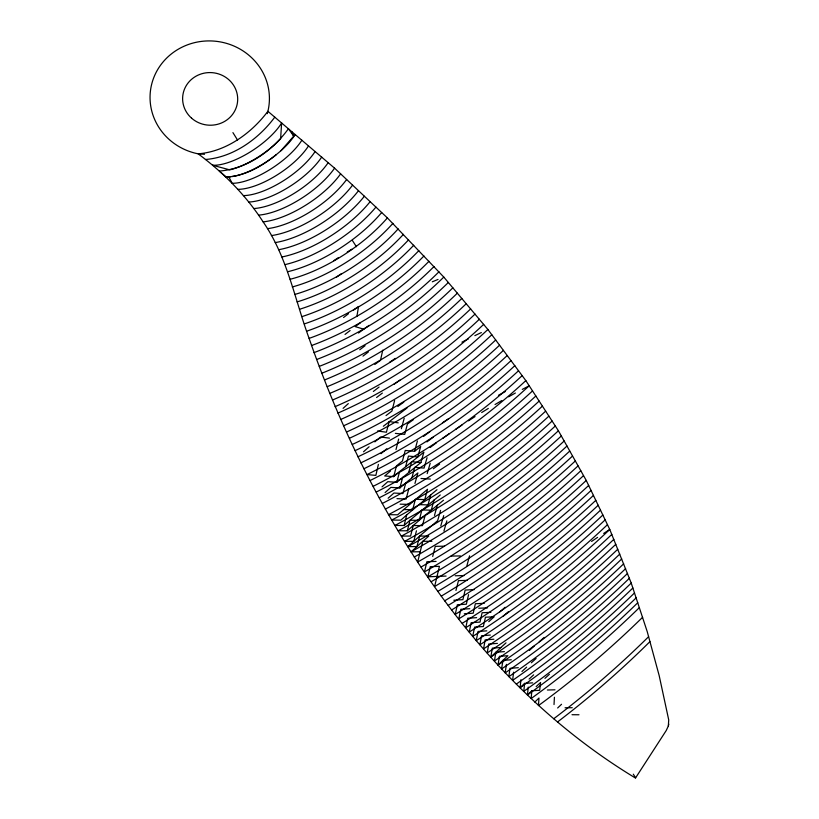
<?xml version="1.0" encoding="UTF-8"?>
<svg xmlns="http://www.w3.org/2000/svg" width="819" height="819" viewBox="0 0 819 819"><rect width="100%" height="100%" fill="white"/><g stroke="black" fill="none" stroke-linecap="round" stroke-linejoin="round"><path stroke-width="1.23" d="M554.023 704.555L554.422 697.266M204.494 154.289L198.147 153.829C223.423 172.635 245.966 195.362 263.114 221.867C287.295 256.705 294.738 299.314 309.101 338.39C369.645 512.633 474.774 680.784 635.483 778.05L666.216 730.558L668.345 725.992L668.713 719.87L659.172 675.573L647.256 631.736L631.224 583.067L609.766 529.453L586.25 480.446L558.404 430.753L525.839 380.61L487.889 329.484L443.785 277.078L387.387 217.905L334.582 168.161L267.895 111.292C251.443 133.221 226.064 151.658 198.147 153.829A59.715 57.023 5.8 0 1 151.484 85.002A59.715 57.023 5.8 0 1 224.191 42.742A59.715 57.023 5.8 0 1 267.27 113.657M536.169 686.588L540.56 682.473L539.68 690.304L531.828 690.755L531.152 698.525A518.949 276.955 -35.8 0 0 639.393 607.585M637.766 602.733A516.769 275.061 -35.7 0 1 527.487 694.942L528.224 687.09M532.637 682.851L524.59 683.394L523.802 691.328A514.967 273.321 -35.7 0 0 636.138 597.85M634.5 592.946A513.482 271.693 -35.6 0 1 520.096 687.694L520.945 679.678M513.585 672.184L512.622 680.374A511.394 268.796 -35.5 0 0 631.224 583.067M506.449 664.363L505.139 672.901A507.463 265.161 -35.4 0 0 627.559 573.392M498.024 664.987L499.416 656.306L507.852 655.712L498.024 664.987A500.491 260.36 -35.3 0 0 623.679 563.779M356.889 316.533L358.538 306.46L353.501 310.094M619.768 554.074A494.594 255.968 -35.3 0 1 490.837 656.971L492.311 648.157L500.911 647.512L506.009 642.864M668.785 724.15L668.345 725.992M382.749 350.184L380.466 360.38L374.815 364.465M378.388 464.383L375.86 475.378L366.984 474.6A311.691 147.553 -33.9 0 0 518.581 370.71M468.57 594.635L466.359 604.197L457.33 604.77L455.282 614.373A461.117 232.524 -34.8 0 0 598.187 505.251M446.089 576.074L427.876 576.811L430.282 566.666L439.424 566.328L434.613 586.517A435.616 216.431 -34.6 0 0 583.466 475.665M440.571 510.37L437.653 520.669L419.635 536.046L416.953 546.56L407.903 546.621L419.635 536.046L428.777 536.107L422.809 541.277L417.639 562.059A410.339 201.535 -34.4 0 0 569.717 451.085M548.904 416.113A370.127 178.941 -34.2 0 1 395.004 525.429L404.115 525.491L406.715 514.895L436.988 489.701M552.119 421.058A376.31 182.32 -34.2 0 1 398.249 530.763L407.36 530.794L409.981 520.219L440.253 494.973M395.997 449.59L398.658 439.066M432.698 556.48L435.247 546.355L444.522 546.181M416.451 530.794L413.779 541.328L404.699 541.359A389.455 191.349 -34.3 0 0 558.404 430.753M455.948 590.509L458.456 580.63L467.434 580.364M394.604 400.583L391.932 411.046L386.036 415.581M390.591 470.925L384.705 475.972L393.704 476.627L396.468 465.898L402.467 460.984L405.231 450.45L414.588 451.31L420.7 446.539L417.751 456.93L408.466 456.081L405.61 466.646M396.795 482.299L399.59 471.57L423.884 452.149L420.915 462.53L396.795 482.299L387.796 481.685L382.033 486.865M408.886 488.441L406.111 499.047L396.98 498.658M443.509 500.225L425.174 515.202L422.44 525.624L413.216 525.522L407.36 530.794M385.084 492.567L390.878 487.377L399.877 487.94L402.702 477.231M414.946 483.466L417.895 472.932L405.804 482.852L402.938 493.55L393.939 493.028L388.124 498.239M466.912 565.683L469.563 555.835M401.382 428.706L404.197 418.253M430.804 494.594L427.999 504.903L418.652 504.617M408.742 472.276L411.619 461.732L420.915 462.53M414.588 451.31L417.403 440.97M434.07 499.877L431.255 510.165L421.918 509.93L419.205 520.362L409.981 520.219L404.115 525.491M434.49 515.407L437.326 505.139M411.855 477.886L414.762 467.342L424.058 468.099L427.057 457.719M440.796 525.9L443.714 515.622M443.918 531.101L446.846 520.853M427.18 473.638L430.21 463.267M274.774 117.168C258.507 139.066 233.21 157.33 205.446 159.5M280.917 150.727L295.157 134.521A49.13 18.591 -33.9 0 1 282.084 149.713C266.39 163.575 247.277 176.228 225.747 177.058M534.797 702.088L538.984 698.044L538.441 705.62A524.385 281.173 -35.9 0 0 642.618 617.25M527.487 694.942L531.828 690.755M520.096 687.694L524.59 683.394M557.657 707.985L561.547 704.279M490.837 656.971L500.911 647.512M529.084 679.094L533.64 674.856M521.928 671.508L526.637 667.147M343.1 408.353L348.31 403.603M544.942 678.367L549.385 674.303M420.116 551.76L411.087 551.852L422.809 541.277L431.92 541.318M531.347 662.786L536.107 658.496M363.523 451.781L369.103 446.764M403.439 509.551L412.694 509.756L415.366 499.283L424.733 499.6L427.518 489.281L397.594 514.803L388.462 514.66A358.231 172.348 -34.1 0 0 542.413 406.122M406.715 514.895L400.87 520.157L391.738 520.055A364.107 175.614 -34.2 0 0 545.669 411.128M488.779 621.662L494.174 616.799L485.452 617.209L483.364 626.525L474.631 627.078L472.696 636.424A482.371 245.976 -35 0 0 609.766 529.453L603.685 533.415M529.35 650.47L534.254 646.068M502.917 616.472L508.333 611.732M499.651 612.028L505.118 607.258M539.23 641.748L544.185 637.417M425.174 515.202L413.216 525.522L410.585 536.066L401.484 536.076A382.647 185.78 -34.3 0 0 555.313 425.982M393.704 476.627L399.59 471.57M399.877 487.94L405.804 482.852M374.826 441.871L380.548 436.988L389.465 438.145M381.019 453.644L386.814 448.699M383.343 426.259L407.074 407.964M343.581 317.496L348.464 313.718M345.024 334.439L350.102 330.518M359.776 349.764L365.079 345.69M362.971 356.111L368.345 351.986M373.351 391.451L379.064 387.07M376.597 397.502L382.36 393.079M433.343 468.785L439.619 464.066M426.924 441.912L433.149 437.274M430.129 447.491L436.363 442.844M423.618 436.363L429.811 431.756M413.523 419.553L407.391 424.058L404.709 434.387L395.362 433.364M397.819 406.5L403.828 402.109M394.011 384.367L399.897 380.088M336.466 277.191L340.98 273.935M360.391 322.85L355.17 326.607L363.779 329.197M358.487 333.005L369.072 325.389M442.71 438.329L449.047 433.814M389.475 362.367L395.311 358.384M455.497 429.443L461.947 425.061M591.584 541.441L597.604 537.377M442.434 422.839L448.853 418.519M333.814 260.647L338.257 257.698M468.488 420.833L475.04 416.605M481.674 412.53L488.308 408.446M347.246 252.006L351.791 249.252M495.034 404.514L501.771 400.583M508.579 396.805L515.397 393.018M498.454 395.28L505.251 391.533M522.297 389.394L529.197 385.769A332.145 158.354 -34 0 1 376.249 492.055M461.926 342.158L468.386 338.902M474.846 335.636L481.357 332.565M432.309 281.797L438.032 279.443M232.064 176.566L236.353 175.757A49.13 18.591 -33.9 0 0 276.187 154.76M490.356 635.053L481.521 635.769L479.914 644.788A487.459 250.051 -35.1 0 0 613.841 539.342M493.888 639.229L485.135 639.915L483.579 648.873A489.629 251.935 -35.2 0 0 615.827 544.277M518.314 667.69L509.94 668.355L508.855 676.678A510.155 267.26 -35.5 0 0 629.483 578.173M497.409 643.386L488.738 644.051L487.213 652.938A492.004 253.91 -35.2 0 0 617.802 549.191M504.391 651.627L495.874 652.241L494.441 660.984A497.42 258.108 -35.3 0 0 621.723 558.937M486.793 630.855L478.04 631.469L476.228 640.683A485.483 248.229 -35.1 0 0 611.844 534.377M511.302 659.776L502.948 660.339L501.586 668.949A503.828 262.704 -35.4 0 0 625.624 568.601M453.818 600.235L462.909 599.651L465.141 590.049L474.221 589.619M469.789 608.701L460.821 609.275L458.804 618.836A464.967 235.053 -34.9 0 0 600.532 510.135M464.301 613.769L473.208 613.196L475.368 603.736L484.275 603.316M476.617 617.659L467.762 618.222L465.786 627.682A473.249 240.346 -35 0 0 605.169 519.84M478.746 608.251L487.592 607.831M490.888 612.325L482.104 612.745L479.995 622.102L471.201 622.665L469.246 632.063A477.692 243.11 -35 0 0 607.473 524.662M436.077 561.414L426.894 561.742L424.477 571.918A419.952 207.299 -34.5 0 0 575.266 461.005M455.21 575.788L464.23 575.542M547.409 690.007L554.975 689.813M451.156 556.07L460.401 555.947M565.059 707.78L572.246 707.708M572.02 714.711L578.982 714.762M230.692 176.822L225.942 176.781L219.308 171.069C247.072 168.96 272.358 150.85 288.411 128.778L293.499 135.79L291.789 131.654M400.153 504.166L409.408 504.412M421.007 478.48L430.384 479.074M377.528 430.978L386.404 432.227L389.148 421.55L398.229 422.86M352.313 240.356L356.408 246.714M633.302 774.17L635.605 777.804M232.924 132.617L237.561 140.059M228.716 176.74L232.186 183.282A49.887 18.673 -34 0 0 301.863 140.223M511.056 360.595A297.952 140.346 -33.9 0 1 360.78 462.899M499.59 345.188A275.481 128.849 -33.8 0 1 352.272 444.482M457.36 293.151A200.164 91.001 -33.7 0 1 324.58 379.955M503.439 350.358A282.852 132.627 -33.9 0 1 355.108 450.655M483.701 324.344A246.908 114.199 -33.8 0 1 340.786 419.451M428.982 261.281A154.893 68.919 -33.6 0 1 309.101 338.39M470.669 308.896A223.495 102.529 -33.7 0 1 332.463 400.041M491.82 334.756A261.241 121.529 -33.8 0 1 346.56 432.033M448.341 282.473A185.555 83.763 -33.7 0 1 319.267 366.38M334.582 168.161A59.111 23.751 -33.7 0 1 258.63 215.131M340.622 173.863A61.589 24.969 -33.7 0 1 263.114 221.867M649.928 641.635A530.558 288.738 -36.1 0 1 557.514 721.979M648.597 636.701A529.33 287.234 -36.1 0 1 553.736 718.744M438.964 271.795A171.13 76.679 -33.7 0 1 313.892 352.661M418.857 250.624A139.465 61.568 -33.6 0 1 304.33 323.914M479.381 319.226A239.332 110.391 -33.8 0 1 337.889 413.114M423.935 255.978A147.062 65.182 -33.6 0 1 306.726 331.173M507.258 355.497A290.376 136.476 -33.9 0 1 357.934 456.807M522.194 375.593A318.796 151.259 -34 0 1 370.127 480.518M495.71 339.987A268.284 125.153 -33.8 0 1 349.426 438.267M413.738 245.239A132.115 58.077 -33.6 0 1 301.935 316.625M443.785 277.078A178.522 80.293 -33.7 0 1 316.584 359.541M408.589 239.824A125.01 54.699 -33.6 0 1 299.519 309.285M487.889 329.484A254.351 117.967 -33.8 0 1 343.683 425.757M578.009 465.919A425.01 210.268 -34.5 0 1 427.876 576.811M580.773 470.782A430.364 213.37 -34.6 0 1 431.255 581.674M364.353 196.243A75.42 31.562 -33.6 0 1 278.685 249.703M358.487 190.704A71.253 29.597 -33.6 0 1 275.194 242.588M308.517 145.884A51.228 19.81 -33.8 0 1 237.797 189.343M561.332 435.964A394.523 192.383 -34.3 0 1 407.903 546.621M566.983 446.038A405.794 198.761 -34.4 0 1 414.26 557.053M572.501 456.06A415.069 204.381 -34.5 0 1 421.068 567.004M564.168 441.011A400.082 195.536 -34.3 0 1 411.087 551.852M602.856 515.008A469.011 237.664 -34.9 0 1 462.305 623.269M452.866 287.827A192.772 87.336 -33.7 0 1 321.928 373.188M398.177 228.87A111.497 48.311 -33.6 0 1 294.645 294.492M392.925 223.331A104.873 45.219 -33.6 0 1 292.311 286.957M403.409 234.367A118.131 51.454 -33.6 0 1 297.092 301.904M321.693 157.074A54.556 21.519 -33.7 0 1 248.741 202.037M315.12 151.495A52.692 20.577 -33.8 0 1 243.438 195.618M433.988 266.554A162.971 72.768 -33.6 0 1 311.466 345.567M375.931 207.115A85.34 34.91 -33.8 0 1 285.125 264.598M387.387 217.905A97.778 41.943 -33.6 0 1 290.131 279.269M475.04 314.076A231.654 106.552 -33.7 0 1 335.063 406.664M381.674 212.53A91.288 38.943 -33.6 0 1 287.633 271.744M539.148 401.075A351.883 168.919 -34.1 0 1 385.319 509.131M535.851 396.007A345.157 165.325 -34.1 0 1 382.309 503.47M532.534 390.898A338.575 161.804 -34.1 0 1 379.289 497.778M461.824 298.433A207.75 94.748 -33.7 0 1 327.221 386.681M588.697 485.421A446.201 222.584 -34.7 0 1 441.287 596.119M586.25 480.446A441.564 219.758 -34.6 0 1 437.96 591.328M593.468 495.393A453.951 227.662 -34.7 0 1 448.198 605.384M595.833 500.327A457.452 230.057 -34.8 0 1 451.75 609.899M591.093 490.417A450.614 225.338 -34.7 0 1 444.625 600.859M466.257 303.685A215.53 98.597 -33.7 0 1 329.852 393.376M632.862 588.011A512.305 270.188 -35.6 0 1 516.369 684.049M514.834 365.673A304.75 143.919 -33.9 0 1 363.892 468.765M525.839 380.61A325.87 154.955 -34 0 1 373.198 486.302M370.137 201.658A80.139 33.763 -33.6 0 1 281.92 256.971M328.204 162.612A56.736 22.584 -33.7 0 1 253.798 208.548M346.621 179.515A64.302 26.29 -33.7 0 1 267.465 228.634M352.569 185.135A67.619 27.877 -33.7 0 1 271.406 235.585M281.623 122.993L280.61 138.769A48.495 18.141 -33.9 0 1 229.76 169.871L212.541 165.213A48.178 17.813 -33.9 0 0 281.623 122.993M191.574 118.161A27.549 26.31 5.7 0 0 237.049 104.791A27.549 26.31 5.7 0 0 201.843 73.73A27.549 26.31 5.7 0 0 191.574 118.161"/></g></svg>
